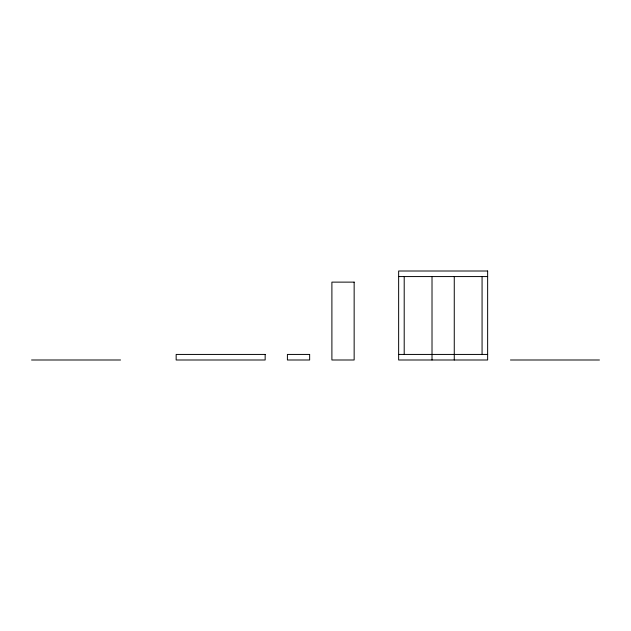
<?xml version="1.0" encoding="UTF-8"?>
<svg xmlns="http://www.w3.org/2000/svg" width="631" height="631" viewBox="0 0 631 631"><rect width="100%" height="100%" fill="white"/><g stroke="black" fill="none" stroke-linecap="round" stroke-linejoin="round"><path stroke-width="0.95" d="M398.642 276.567L487.637 276.567M398.642 354.433L454.265 354.433M454.383 354.433L487.637 354.433M31.55 359.993L120.545 359.993M510.455 359.993L599.45 359.993M482.068 276.567L482.068 354.433M454.265 276.567L454.265 359.993M432.014 276.567L432.014 359.993M404.203 276.567L404.203 354.433M487.637 271.007L398.642 271.007L398.642 359.993L487.637 359.993L487.637 271.007M354.149 282.128L331.898 282.128L331.898 359.993L354.149 359.993L354.149 282.128M265.154 354.433L176.159 354.433L176.159 359.993L265.154 359.993L265.154 354.433M309.647 354.433L287.405 354.433L287.405 359.993L309.647 359.993L309.647 354.433"/></g></svg>
